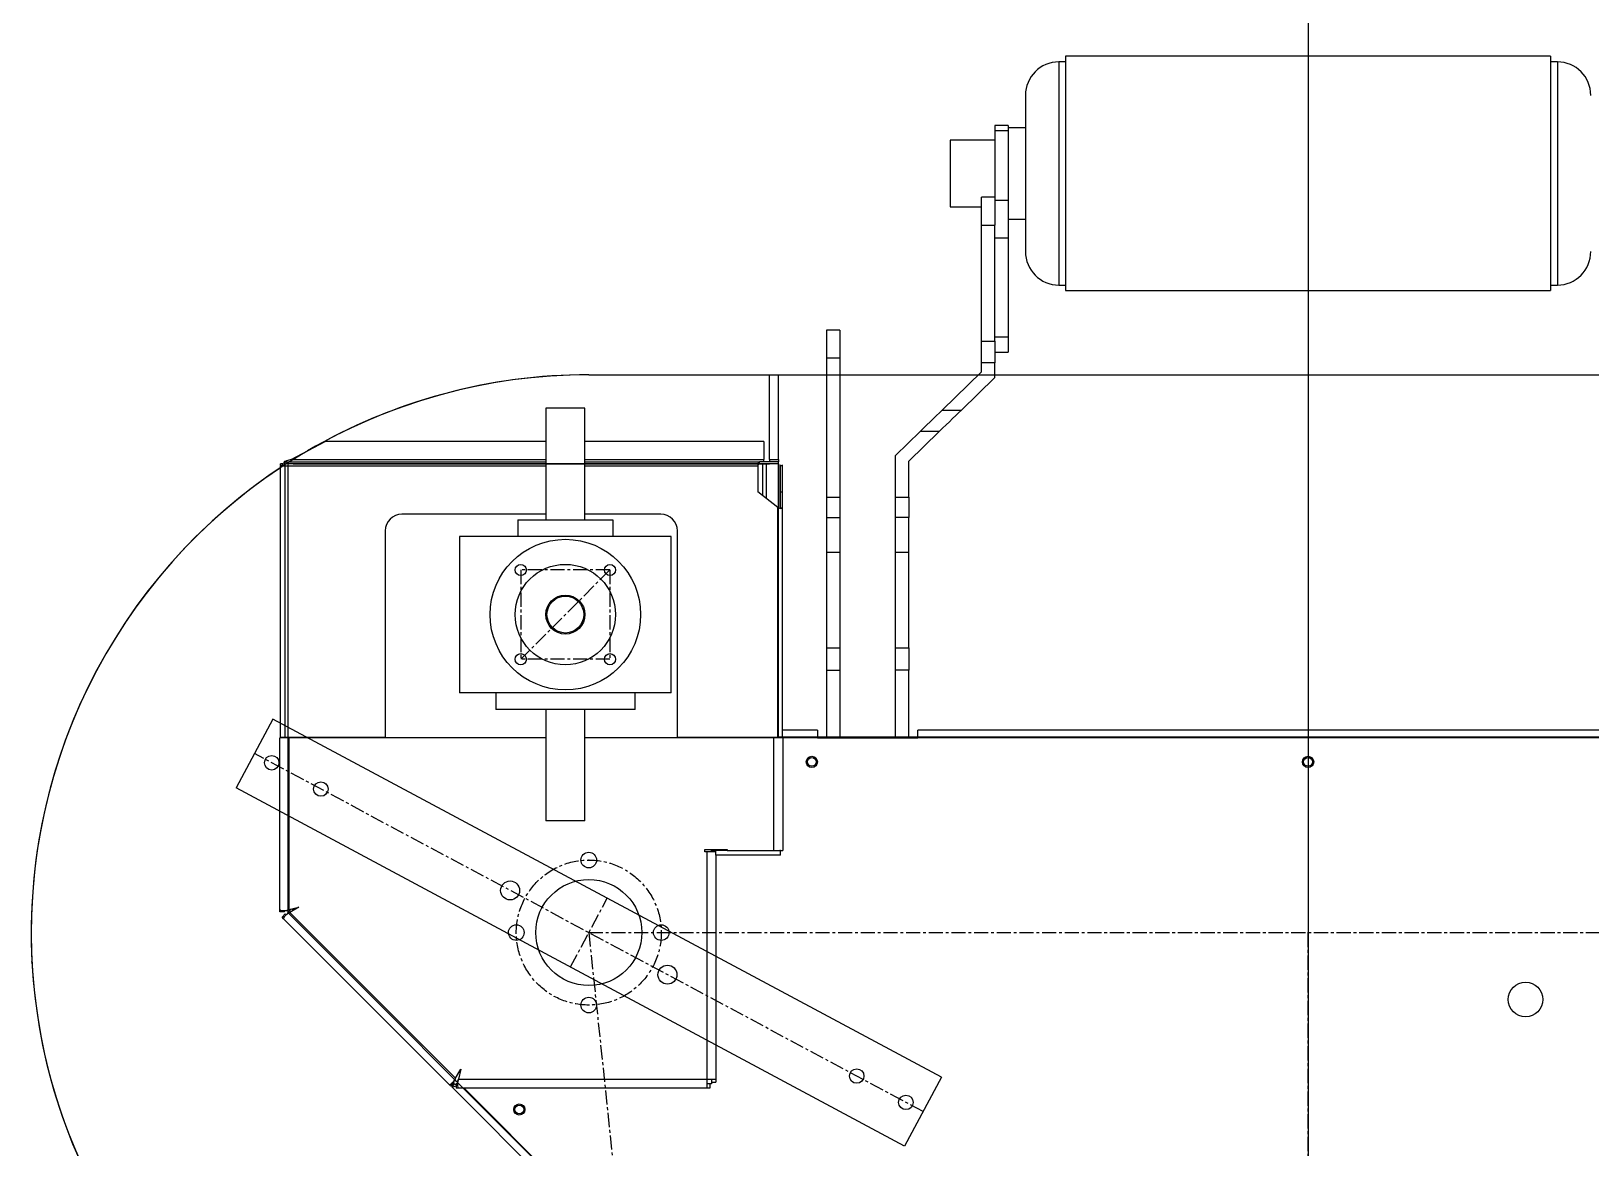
# Model space of a CAD drawing. Header units: millimetres. Extents: x -816 to 2660, y 734 to 4049.
# Drawn here: x -816 to 583, y 1712 to 2713 of the extents above; entities that cross this region are included whole.
import ezdxf

# ---------------------------------------------------------------- set-up
doc = ezdxf.new("R2010")
doc.units = ezdxf.units.MM
doc.header["$PDSIZE"] = -1
doc.linetypes.add('CENTERX2', pattern=[20.32, 12.7, -2.54, 2.54, -2.54])

msp = doc.modelspace()

# ---------------------------------------------------------------- linework, layer by layer
msp.add_line((329.22, 3477.94), (329.22, 733.84))
at = {"color": 7, "linetype": 'Continuous', "lineweight": 25}
for p, q in [((111.72, 2685.7), (105.72, 2685.7)), ((546.72, 2690.7), (111.72, 2690.7)), ((111.72, 2690.7), (111.72, 2480.7)), ((546.72, 2690.7), (546.72, 2480.7)), ((552.72, 2685.7), (546.72, 2685.7)), ((75.72, 2655.7), (75.72, 2515.7)), ((48.22, 2615.7), (8.22, 2615.7)), ((8.22, 2615.7), (8.22, 2612.31)), ((60.22, 2628.7), (48.22, 2628.7)), ((48.22, 2628.7), (48.22, 2623.85)), ((60.22, 2623.85), (48.22, 2623.85)), ((48.22, 2623.85), (48.22, 2561.51)), ((60.22, 2628.7), (60.22, 2623.85)), ((75.72, 2626.7), (60.22, 2626.7)), ((60.22, 2623.85), (60.22, 2561.51)), ((8.22, 2612.31), (8.22, 2555.7)), ((48.22, 2564.33), (36.22, 2564.33)), ((36.22, 2539.33), (36.22, 2564.33)), ((60.22, 2561.51), (48.22, 2561.51)), ((48.22, 2561.51), (48.22, 2539.33)), ((60.22, 2561.51), (60.22, 2527.79)), ((8.22, 2555.7), (36.22, 2555.7)), ((36.22, 2539.33), (48.22, 2539.33)), ((36.22, 2435.33), (36.22, 2539.33)), ((48.22, 2435.33), (48.22, 2539.33)), ((60.22, 2544.7), (75.72, 2544.7)), ((60.22, 2527.79), (48.22, 2527.79)), ((60.22, 2527.79), (60.22, 2439.09)), ((105.72, 2485.7), (111.72, 2485.7)), ((111.72, 2480.7), (546.72, 2480.7)), ((546.72, 2485.7), (552.72, 2485.7)), ((-90.78, 2445.33), (-102.78, 2445.33)), ((-102.78, 2445.33), (-102.78, 2420.33)), ((-90.78, 2445.33), (-90.78, 2420.33)), ((36.22, 2435.33), (48.22, 2435.33)), ((36.22, 2415.94), (36.22, 2435.33)), ((60.22, 2439.09), (48.22, 2439.09)), ((48.22, 2435.33), (48.22, 2415.94)), ((60.22, 2439.09), (60.22, 2425.63)), ((-102.78, 2420.33), (-90.78, 2420.33)), ((-102.78, 2420.33), (-102.78, 2295.57)), ((-90.78, 2420.33), (-90.78, 2295.57)), ((48.22, 2425.63), (60.22, 2425.63)), ((1.14, 2373.69), (36.22, 2407.87)), ((48.22, 2415.94), (36.22, 2415.94)), ((36.22, 2407.87), (36.22, 2415.94)), ((48.22, 2402.8), (48.22, 2415.94)), ((-315.78, 2405.33), (-153.78, 2405.33)), ((-153.78, 2329.33), (-153.78, 2405.33)), ((-153.78, 2405.33), (-145.78, 2405.33)), ((-145.78, 2405.33), (-102.78, 2405.33)), ((-145.78, 2329.33), (-145.78, 2405.33)), ((-90.78, 2405.33), (33.62, 2405.33)), ((18.34, 2373.69), (48.22, 2402.8)), ((48.22, 2405.33), (610.22, 2405.33)), ((-354.28, 2375.33), (-354.28, 2275.33)), ((-319.28, 2375.33), (-354.28, 2375.33)), ((-319.28, 2275.33), (-319.28, 2375.33)), ((1.14, 2373.69), (18.34, 2373.69)), ((-40.78, 2332.87), (-18.77, 2354.31)), ((-28.78, 2327.8), (-1.57, 2354.31)), ((-1.57, 2354.31), (-18.77, 2354.31)), ((-582.68, 2329.33), (-552.28, 2345.33)), ((-354.28, 2345.33), (-552.28, 2345.33)), ((-158.69, 2345.33), (-319.28, 2345.33)), ((-158.69, 2345.33), (-158.69, 2329.33)), ((-590.28, 2325.33), (-592.28, 2325.33)), ((-592.28, 2323.92), (-592.28, 2325.33)), ((-590.28, 2323.92), (-592.28, 2323.92)), ((-592.28, 2323.92), (-592.28, 2323.33)), ((-592.28, 2080.33), (-592.28, 2323.33)), ((-588.28, 2323.33), (-592.28, 2323.33)), ((-590.28, 2323.92), (-590.28, 2325.33)), ((-590.28, 2323.92), (-590.28, 2323.33)), ((-588.78, 2324.23), (-590.14, 2323.33)), ((-588.87, 2325.33), (-588.87, 2327.33)), ((-588.28, 2327.33), (-588.87, 2327.33)), ((-588.28, 2325.33), (-588.87, 2325.33)), ((-588.78, 2323.33), (-588.78, 2325.33)), ((-588.28, 2327.33), (-354.28, 2327.33)), ((-588.28, 2327.33), (-588.28, 2323.33)), ((-588.28, 2323.33), (-588.28, 2080.33)), ((-319.28, 2327.33), (-162.68, 2327.33)), ((-164.28, 2323.33), (-164.28, 2300.33)), ((-162.68, 2325.33), (-162.68, 2327.33)), ((-145.69, 2327.33), (-162.68, 2327.33)), ((-145.69, 2325.33), (-162.68, 2325.33)), ((-159.78, 2296.82), (-159.78, 2325.33)), ((-158.69, 2327.33), (-158.69, 2329.33)), ((-153.78, 2329.33), (-145.78, 2329.33)), ((-153.78, 2329.33), (-153.78, 2327.33)), ((-145.78, 2329.33), (-145.78, 2327.33)), ((-145.78, 2325.33), (-145.78, 2286.09)), ((-145.69, 2325.33), (-145.69, 2327.33)), ((-144.28, 2324.7), (-144.28, 2323.92)), ((-144.28, 2323.92), (-142.28, 2323.92)), ((-144.28, 2323.92), (-144.28, 2300.33)), ((-142.28, 2324.7), (-142.28, 2323.92)), ((-142.28, 2323.92), (-142.28, 2300.33)), ((-40.78, 2295.57), (-40.78, 2332.87)), ((-28.78, 2295.57), (-28.78, 2327.8)), ((-146.28, 2286.28), (-164.28, 2300.33)), ((-144.28, 2300.33), (-142.28, 2300.33)), ((-144.28, 2300.33), (-144.28, 2285.97)), ((-142.28, 2300.33), (-142.28, 2285.97)), ((-102.78, 2295.57), (-90.78, 2295.57)), ((-102.78, 2295.57), (-102.78, 2277.43)), ((-90.78, 2295.57), (-90.78, 2277.43)), ((-40.78, 2295.57), (-28.78, 2295.57)), ((-40.78, 2277.43), (-40.78, 2295.57)), ((-28.78, 2295.57), (-28.78, 2277.43)), ((-354.28, 2280.33), (-483.28, 2280.33)), ((-251.28, 2280.33), (-319.28, 2280.33)), ((-146.28, 2080.33), (-146.28, 2286.28)), ((-144.28, 2285.97), (-142.28, 2285.97)), ((-142.28, 2285.97), (-142.28, 2080.33)), ((-379.28, 2275.33), (-379.28, 2260.33)), ((-379.28, 2275.33), (-294.28, 2275.33)), ((-294.28, 2275.33), (-294.28, 2260.33)), ((-102.78, 2277.43), (-90.78, 2277.43)), ((-102.78, 2277.43), (-102.78, 2246.15)), ((-90.78, 2277.43), (-90.78, 2246.15)), ((-28.78, 2277.43), (-40.78, 2277.43)), ((-40.78, 2246.15), (-40.78, 2277.43)), ((-28.78, 2246.15), (-28.78, 2277.43)), ((-498.28, 2265.33), (-498.28, 2080.33)), ((-431.78, 2260.33), (-431.78, 2120.33)), ((-241.78, 2260.33), (-431.78, 2260.33)), ((-241.78, 2120.33), (-241.78, 2260.33)), ((-236.28, 2080.33), (-236.28, 2265.33)), ((-102.78, 2246.15), (-90.78, 2246.15)), ((-102.78, 2246.15), (-102.78, 2160.47)), ((-90.78, 2246.15), (-90.78, 2160.47)), ((-40.78, 2246.15), (-28.78, 2246.15)), ((-40.78, 2160.47), (-40.78, 2246.15)), ((-28.78, 2160.47), (-28.78, 2246.15)), ((-102.78, 2160.47), (-90.78, 2160.47)), ((-102.78, 2160.47), (-102.78, 2140.53)), ((-90.78, 2160.47), (-90.78, 2140.53)), ((-40.78, 2160.47), (-28.78, 2160.47)), ((-40.78, 2140.53), (-40.78, 2160.47)), ((-28.78, 2160.47), (-28.78, 2140.53)), ((-102.78, 2140.53), (-90.78, 2140.53)), ((-102.78, 2140.53), (-102.78, 2080.33)), ((-90.78, 2140.53), (-90.78, 2080.33)), ((-28.78, 2140.53), (-40.78, 2140.53)), ((-40.78, 2080.33), (-40.78, 2140.53)), ((-28.78, 2080.33), (-28.78, 2140.53)), ((-241.78, 2120.33), (-431.78, 2120.33)), ((-399.28, 2120.33), (-399.28, 2105.33)), ((-274.28, 2105.33), (-274.28, 2120.33)), ((-274.28, 2105.33), (-399.28, 2105.33)), ((-354.28, 2105.33), (-354.28, 2005.33)), ((-319.28, 2005.33), (-319.28, 2105.33)), ((-110.78, 2086.83), (-142.28, 2086.83)), ((-110.78, 2086.83), (-110.78, 2079.83)), ((-20.78, 2079.83), (-20.78, 2086.83)), ((679.22, 2086.83), (-20.78, 2086.83)), ((-592.78, 1925.92), (-592.78, 2079.83)), ((-584.78, 2079.83), (-592.78, 2079.83)), ((-592.28, 2080.33), (-588.28, 2080.33)), ((-588.78, 2079.83), (-588.78, 2080.33)), ((-588.28, 2080.33), (-498.28, 2080.33)), ((-584.78, 2079.83), (-584.78, 1925.87)), ((-354.28, 2079.83), (-584.78, 2079.83)), ((-574.78, 2080.33), (-574.78, 2079.83)), ((-558.78, 2080.33), (-558.78, 2079.83)), ((-545.78, 2079.83), (-545.78, 2080.33)), ((-149.78, 2079.83), (-319.28, 2079.83)), ((-236.28, 2080.33), (-146.28, 2080.33)), ((-188.78, 2080.33), (-188.78, 2079.83)), ((-175.78, 2079.83), (-175.78, 2080.33)), ((-159.78, 2079.83), (-159.78, 2080.33)), ((-149.78, 1978.83), (-149.78, 2079.83)), ((-141.78, 2079.83), (-149.78, 2079.83)), ((-146.28, 2080.33), (-142.28, 2080.33)), ((-145.78, 2080.33), (-145.78, 2079.83)), ((-141.78, 2079.83), (-141.78, 1978.83)), ((-20.78, 2080.33), (-110.78, 2080.33)), ((-110.78, 2079.83), (-20.78, 2079.83)), ((679.22, 2079.83), (-20.78, 2079.83)), ((-319.28, 2005.33), (-354.28, 2005.33)), ((-211.78, 1979.83), (-191.78, 1979.83)), ((-211.78, 1977.83), (-211.78, 1979.83)), ((-209.78, 1977.83), (-211.78, 1977.83)), ((-209.78, 1773.83), (-209.78, 1977.83)), ((-201.78, 1977.83), (-209.78, 1977.83)), ((-205.78, 1979.83), (-205.78, 1978.83)), ((-205.78, 1978.83), (-201.78, 1978.83)), ((-205.78, 1977.83), (-205.78, 1978.83)), ((-201.78, 1974.83), (-201.78, 1978.83)), ((-191.78, 1978.83), (-201.78, 1978.83)), ((-201.78, 1974.83), (-201.78, 1773.83)), ((-143.78, 1974.83), (-201.78, 1974.83)), ((-191.78, 1979.83), (-191.78, 1978.83)), ((-191.78, 1978.83), (-149.78, 1978.83)), ((-149.78, 1978.83), (-144.49, 1978.83)), ((-143.78, 1978.83), (-144.49, 1978.83)), ((-143.78, 1978.83), (-141.78, 1978.83)), ((-143.78, 1974.83), (-143.78, 1978.83)), ((-592.78, 1923.88), (-592.78, 1925.92)), ((-588.78, 1923.88), (-592.78, 1923.88)), ((-588.01, 1922.03), (-590.84, 1919.21)), ((-589.4, 1917.76), (-590.84, 1919.21)), ((-590.36, 1925.03), (-587.57, 1925.03)), ((-440.85, 1769.22), (-589.4, 1917.76)), ((-588.78, 1923.88), (-588.78, 1925.03)), ((-586.35, 1922.08), (-588.32, 1920.11)), ((-587.2, 1921.22), (-588.01, 1922.03)), ((-585.78, 1923.33), (-582.71, 1926.4)), ((-585.28, 1922.84), (-585.78, 1923.33)), ((-584.78, 1925.87), (-575.71, 1928.21)), ((-575.71, 1928.21), (-583.78, 1923.46)), ((-583.78, 1923.46), (-435.16, 1774.83)), ((-580.78, 1925.41), (-581.97, 1926.59)), ((-580.9, 1926.87), (-580.78, 1926.87)), ((-580.78, 1926.9), (-580.78, 1925.23)), ((-435.16, 1774.83), (-430.4, 1782.91)), ((-430.4, 1782.91), (-432.75, 1773.83)), ((-439.41, 1767.77), (-440.85, 1769.22)), ((-436.58, 1770.6), (-439.41, 1767.77)), ((-435.82, 1769.83), (-438.64, 1767.01)), ((-438.64, 1767.01), (-210.49, 1538.85)), ((-438.51, 1770.29), (-436.53, 1772.27)), ((-436.58, 1770.6), (-437.39, 1771.41)), ((-435.78, 1773.33), (-433.59, 1771.14)), ((-434.73, 1769.83), (-434.73, 1765.83)), ((-433.59, 1769.83), (-434.73, 1769.83)), ((-432.69, 1765.83), (-434.73, 1765.83)), ((-433.59, 1771.04), (-433.59, 1768.25)), ((-432.75, 1773.83), (-209.78, 1773.83)), ((-209.78, 1765.83), (-432.69, 1765.83)), ((-209.78, 1773.83), (-201.78, 1773.83)), ((-209.78, 1765.83), (-209.78, 1773.83)), ((-207.19, 1769.83), (-209.78, 1769.83)), ((-207.19, 1765.83), (-209.78, 1765.83)), ((-205.78, 1769.83), (-207.19, 1769.83)), ((-207.19, 1769.83), (-207.19, 1765.83)), ((-205.78, 1773.83), (-205.78, 1771.25)), ((-205.78, 1771.25), (-205.78, 1769.83)), ((-205.78, 1771.25), (-201.78, 1771.25)), ((-201.78, 1773.83), (-201.78, 1771.25))]:
    msp.add_line(p, q, dxfattribs=at)
at = {"color": 8, "linetype": 'Continuous', "lineweight": 25}
for p, q in [((105.72, 2685.7), (105.72, 2485.7)), ((552.72, 2685.7), (552.72, 2485.7)), ((-354.28, 2323.33), (-588.28, 2323.33)), ((-582.68, 2329.33), (-354.28, 2329.33)), ((-319.28, 2329.33), (-158.69, 2329.33)), ((-164.28, 2323.33), (-319.28, 2323.33)), ((-156.78, 2325.33), (-156.78, 2294.48)), ((-577.78, 2079.83), (-577.78, 2080.33)), ((-156.78, 2080.33), (-156.78, 2079.83)), ((-110.78, 2079.83), (-141.78, 2079.83)), ((-427.57, 1765.83), (-205.48, 1543.74))]:
    msp.add_line(p, q, dxfattribs=at)
at = {"color": 7, "linetype": 'Continuous'}
for p, q in [((-315.78, 2405.33), (974.22, 2405.33)), ((-145.78, 2325.33), (-585.78, 2325.33)), ((-585.78, 2325.33), (-585.78, 1923.33)), ((-580.78, 2325.33), (-153.78, 2325.33)), ((-145.78, 2080.33), (-145.78, 2325.33)), ((-599.02, 2096.65), (-632.05, 2034.93)), ((0.49, 1775.74), (-599.02, 2096.65)), ((974.22, 2080.33), (-145.78, 2080.33)), ((-32.54, 1714.02), (-632.05, 2034.93)), ((-585.78, 1923.33), (-205.78, 1543.33)), ((0.49, 1775.74), (-32.54, 1714.02))]:
    msp.add_line(p, q, dxfattribs=at)
at = {"color": 7, "linetype": 'CENTERX2'}
for p, q in [((-296.78, 2230.33), (-376.78, 2150.33)), ((-296.78, 2230.33), (-376.78, 2230.33)), ((-376.78, 2230.33), (-376.78, 2150.33)), ((-296.78, 2230.33), (-296.78, 2150.33)), ((-296.78, 2150.33), (-376.78, 2150.33)), ((-16.02, 1744.88), (-615.54, 2065.79)), ((-332.3, 1874.48), (-299.26, 1936.19)), ((-315.78, 1905.33), (974.22, 1905.33)), ((-315.78, 1905.33), (-263.52, 1408.07)), ((329.22, 1445.33), (329.22, 1905.33))]:
    msp.add_line(p, q, dxfattribs=at)
at = {"color": 7, "linetype": 'Continuous', "lineweight": 25, "flags": 128}
for points in [[(-18.77, 2354.31), (-15.68, 2357.31), (-12.63, 2360.29), (-9.63, 2363.2), (-6.73, 2366.03), (-3.95, 2368.74), (-1.32, 2371.3), (1.14, 2373.69)], [(18.34, 2373.69), (15.88, 2371.3), (13.25, 2368.74), (10.47, 2366.03), (7.57, 2363.2), (4.57, 2360.29), (1.52, 2357.31), (-1.57, 2354.31)]]:
    msp.add_lwpolyline(points, dxfattribs=at)
at = {"color": 7, "linetype": 'Continuous'}
for centre, radius in [((-336.78, 2190.33), 67.5), ((-336.78, 2190.33), 45), ((-376.78, 2230.33), 5), ((-296.78, 2230.33), 5), ((-336.78, 2190.33), 17.5), ((-336.78, 2190.33), 16.5), ((-376.78, 2150.33), 5), ((-296.78, 2150.33), 5), ((-600.11, 2057.53), 6.5), ((-556.03, 2033.94), 6.5), ((-315.78, 1970.33), 7), ((-386.31, 1943.09), 8.5), ((-315.78, 1905.33), 47.5), ((-380.78, 1905.33), 7), ((-250.78, 1905.33), 7), ((-245.25, 1867.58), 8.5), ((524.22, 1845.33), 15.5), ((-315.78, 1840.33), 7), ((-75.53, 1776.73), 6.5), ((-31.45, 1753.14), 6.5)]:
    msp.add_circle(centre, radius, dxfattribs=at)
at = {"color": 7, "linetype": 'Continuous', "lineweight": 25}
for centre, radius in [((-115.78, 2058.33), 5), ((-115.78, 2058.33), 4), ((329.22, 2058.33), 5), ((329.22, 2058.33), 4), ((-378.08, 1746.75), 5), ((-378.08, 1746.75), 4)]:
    msp.add_circle(centre, radius, dxfattribs=at)
at = {"color": 7, "linetype": 'CENTERX2'}
msp.add_circle((-315.78, 1905.33), 65, dxfattribs=at)
at = {"color": 7, "linetype": 'Continuous', "lineweight": 25}
for centre, radius, start, end in [((105.72, 2655.7), 30, 90, 180), ((552.72, 2655.7), 30, 0, 90), ((105.72, 2515.7), 30, 180, 270), ((552.72, 2515.7), 30, 270, 0), ((-315.78, 1905.33), 500, 90, 120.28743), ((-315.78, 1905.33), 500, 123.57307, 244.37126), ((-483.28, 2265.33), 15, 90, 180), ((-251.28, 2265.33), 15, 0, 90)]:
    msp.add_arc(centre, radius, start, end, dxfattribs=at)
at = {"color": 7, "linetype": 'Continuous'}
msp.add_arc((-315.78, 1905.33), 500, 90, 276, dxfattribs=at)
at = {"color": 7, "linetype": 'Continuous', "lineweight": 25}
for centre, major_axis, ratio, start_param, end_param in [((-162.68, 2323.33), (0, 4), 0.4, 0, 1.5707963), ((-162.68, 2323.33), (0, 2), 0.8, 0, 1.5707963), ((-146.28, 2287.53), (3.97, -1.69), 0.2677982, 4.8259995, 6.3967958), ((-584.78, 1927.99), (7.98, 2.21), 0.2479385, 3.0730674, 4.6438638), ((-582.28, 1921.95), (7.21, 4.08), 0.2479385, 1.6393215, 3.2101179), ((-584.78, 1927.99), (3.87, 2.54), 0.3968639, 3.68926, 4.4579374), ((-582.28, 1921.95), (4.53, 0.94), 0.3968639, 1.8252479, 2.5993758), ((-436.66, 1776.34), (4.08, 7.21), 0.2479385, 3.0730674, 4.6438638), ((-436.66, 1776.34), (0.94, 4.53), 0.3968639, 3.68926, 4.4579374), ((-430.62, 1773.83), (2.21, 7.98), 0.2479385, 1.6393215, 3.2101179), ((-430.62, 1773.83), (2.54, 3.87), 0.3968639, 1.8252479, 2.5993758)]:
    msp.add_ellipse(centre, major_axis=major_axis, ratio=ratio, start_param=start_param, end_param=end_param, dxfattribs=at)
for points, knots in [([(-582.68, 2329.33), (-583.35, 2329.15), (-584.71, 2328.78), (-586.59, 2328.18), (-587.99, 2327.68), (-588.65, 2327.42), (-588.84, 2327.35), (-588.86, 2327.34), (-588.87, 2327.33)], [0, 0, 0, 0, 0.2903906, 0.5872728, 0.8330795, 0.9248144, 0.9636169, 1, 1, 1, 1]), ([(-438.64, 1767.01), (-438.43, 1766.91), (-438, 1766.7), (-436.59, 1767.18), (-435.43, 1767.69), (-434.74, 1768.08), (-434.73, 1768.08)], [0, 0, 0, 0, 0.3327931, 0.665619, 0.9984381, 1, 1, 1, 1]), ([(-435.82, 1769.83), (-435.6, 1769.66), (-435.33, 1769.44), (-434.84, 1769.43), (-434.73, 1769.43)], [0, 0, 0, 0, 0.7851545, 1, 1, 1, 1])]:
    msp.add_open_spline(points, degree=3, knots=knots, dxfattribs=at)
at = {"color": 7, "linetype": 'Continuous'}
for p in [(-315.78, 1970.33), (-315.78, 1905.33), (329.22, 1905.34), (329.22, 1905.34), (329.22, 1905.33), (-815.09, 1879.17)]:
    msp.add_point(p, dxfattribs=at)

doc.saveas('drawing.dxf')
